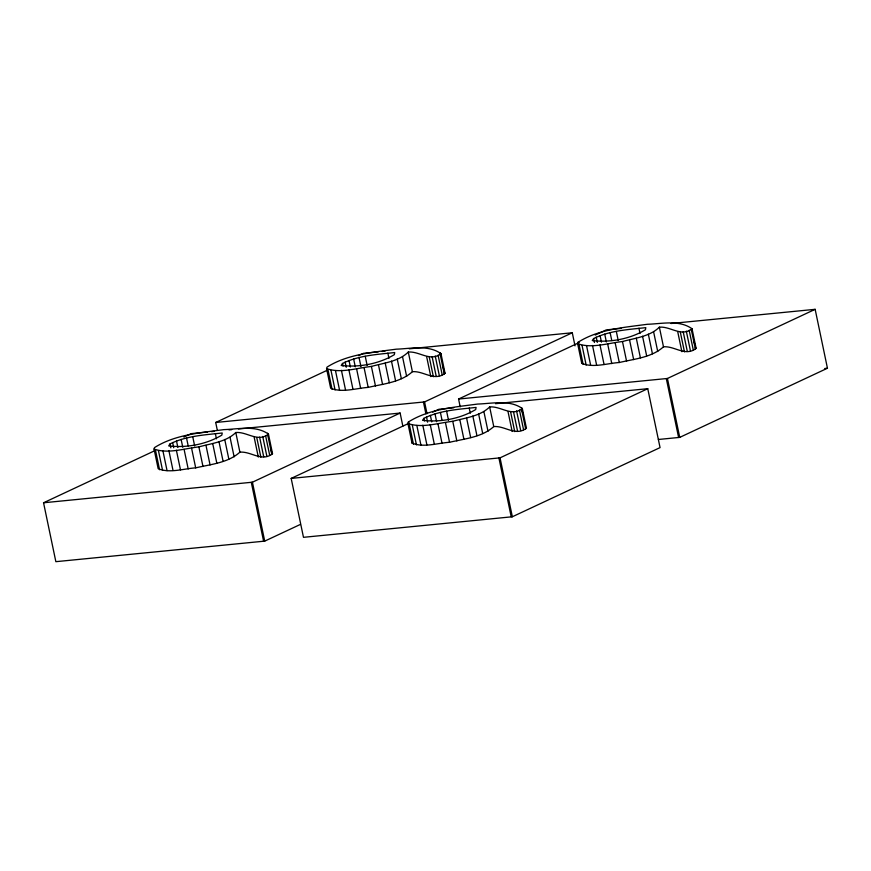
<?xml version="1.0" encoding="UTF-8"?>
<svg xmlns="http://www.w3.org/2000/svg" width="871" height="871" viewBox="0 0 871 871"><rect width="100%" height="100%" fill="white"/><g stroke="black" fill="none" stroke-linecap="round" stroke-linejoin="round"><path stroke-width="1.31" d="M154.058 449.044L154.505 447.596C174.929 434.629 200.297 432.822 223.76 429.632C238.425 429.174 255.617 424.972 268.442 434.096L272.547 453.737C261.844 462.305 251.175 451.167 239.895 452.158C228.148 462.904 210.651 464.319 195.692 467.858C183.52 468.674 169.758 473.486 158.163 468.685L154.058 449.044C168.114 454.085 184.369 448.489 198.882 446.888C211.392 443.393 226.177 441.978 235.791 432.517C247.07 431.526 257.74 442.664 268.442 434.096M326.56 368.585L327.006 367.137C347.431 354.17 372.81 352.363 396.261 349.173C410.938 348.716 428.118 344.513 440.955 353.637L445.048 373.278C434.346 381.846 423.676 370.708 412.397 371.699C400.649 382.445 383.153 383.861 368.193 387.399C356.021 388.216 342.259 393.028 330.664 388.226L326.56 368.585C340.615 373.626 356.87 368.019 371.394 366.43C383.893 362.935 398.678 361.519 408.292 352.058C419.572 351.067 430.252 362.205 440.955 353.637M407.922 423.469L408.368 422.01C428.793 409.054 454.172 407.236 477.624 404.057C492.289 403.6 509.481 399.397 522.317 408.521L526.411 428.151C515.708 436.719 505.038 425.581 493.759 426.572C482.011 437.318 464.515 438.734 449.556 442.283C437.384 443.089 423.622 447.912 412.027 443.099L407.922 423.469C421.978 428.499 438.233 422.903 452.757 421.303C465.256 417.819 480.041 416.392 489.654 406.942C500.934 405.951 511.615 417.089 522.317 408.521M412.027 443.099L412.473 441.651M577.647 343.697L578.094 342.249C598.519 329.282 623.886 327.474 647.349 324.284C662.014 323.827 679.206 319.624 692.031 328.748L696.136 348.389C685.433 356.947 674.753 345.82 663.484 346.81C651.737 357.556 634.23 358.972 619.281 362.51C607.109 363.327 593.347 368.139 581.752 363.338L577.647 343.697C591.703 348.738 607.947 343.13 622.471 341.541C634.97 338.046 649.766 336.631 659.38 327.169C670.659 326.179 681.329 337.317 692.031 328.748M581.752 363.338L582.198 361.879M170.03 443.916L168.68 445.908C186.438 448.064 206.34 444.439 221.844 435.119L222.214 432.996C204.641 434.934 186.111 435.892 170.03 443.916L170.847 447.836M342.532 363.457L341.192 365.45C358.939 367.595 378.841 363.98 394.345 354.66L394.715 352.537C377.143 354.475 358.623 355.433 342.532 363.457L343.076 366.07M423.894 418.33L422.544 420.334C440.301 422.479 460.204 418.853 475.708 409.544L476.078 407.421C458.505 409.359 439.975 410.306 423.894 418.33L424.438 420.954M593.619 338.558L592.269 340.561C610.027 342.706 629.929 339.091 645.433 329.771L645.803 327.648C628.231 329.586 609.7 330.545 593.619 338.558L594.436 342.488M300.419 524.407L264.719 541.12L55.853 561.675L43.55 502.774L154.341 450.906M183.879 437.079L191.272 433.616L207.44 432.027M217.336 430.339L215.703 422.479L326.483 370.621M358.493 355.629L363.414 353.332L378.243 351.873M43.55 502.774L252.416 482.207L400.127 413.061L402.859 426.148M215.703 422.479L424.558 401.923L572.28 332.766L575.012 345.863M460.204 406.888L458.571 399.038L579.204 342.564M595.209 335.074L606.281 329.88L621.11 328.421M495.49 403.687L647.752 388.695L660.055 447.607L512.344 516.764L303.478 537.32L291.175 478.408L409.348 423.088M432.735 412.135L438.897 409.261L453.715 407.802M458.571 399.038L667.426 378.471L815.147 309.325L827.45 368.226L679.728 437.384L658.378 439.485M291.175 478.408L500.041 457.852L647.752 388.695M382.282 351.47L384.971 351.209M409.228 348.825L572.28 332.766M670.964 323.511L815.147 309.325M824.75 368.498L827.45 368.226M211.479 431.624L214.179 431.363M228.997 429.904L231.697 429.643M238.425 428.978L400.127 413.061M695.352 347.496L696.136 348.389M525.627 427.269L526.411 428.151M444.275 372.385L445.048 373.278M693.708 339.646L694.808 344.883M691.291 329.521L695.396 349.151M689.179 330.327L693.283 349.957M686.315 331.122L690.42 350.763M683.202 331.797L687.306 351.427M680.349 332.21L684.454 351.84M677.79 332.069L681.895 351.699M659.38 327.169L663.484 346.81M667.426 378.471L679.728 437.384M666.304 378.591L678.607 437.492M653.62 331.873L657.725 351.503M648.329 334.148L652.433 353.789M642.558 336.26L646.652 355.891M638.933 328.225L640.033 333.462M636.298 338.198L640.403 357.829M629.559 339.962L633.663 359.603M622.471 341.541L626.576 361.171M616.33 331.405L618.236 340.572M615.176 342.88L619.281 362.51M610.135 332.711L611.78 340.561M607.675 343.991L611.78 363.621M604.724 334.105L606.368 341.955M600.086 335.585L601.458 342.14M599.967 344.872L604.071 364.514M596.232 337.164L597.321 342.401M592.52 345.471L596.613 365.112M586.542 345.656L590.647 365.287M582.057 345.428L586.161 365.058M579.052 344.774L583.156 364.416M578.094 342.249L578.91 346.168M521.533 407.628L522.622 412.865M521.566 409.283L525.67 428.924M519.464 410.089L523.558 429.73M516.59 410.894L520.695 430.524M513.476 411.558L517.581 431.199M510.624 411.972L514.728 431.613M508.065 411.841L512.17 431.472M489.654 406.942L493.759 426.572M500.041 457.852L512.344 516.764M498.909 457.961L511.223 516.873M483.895 411.635L488 431.276M478.604 413.921L482.708 433.551M472.833 416.022L476.938 435.663M469.208 407.998L470.307 413.235M466.573 417.971L470.678 437.601M459.834 419.735L463.938 439.376M440.171 352.755L440.715 355.368M442.904 365.842L443.992 371.079M440.203 354.41L444.308 374.04M452.757 421.303L456.85 440.944M438.102 355.216L442.196 374.846M435.228 356.01L439.332 375.651M446.605 411.177L448.521 420.345M432.114 356.685L436.219 376.316M445.462 422.642L449.556 442.283M429.261 357.099L433.366 376.729M440.421 412.484L442.054 420.334M426.703 356.958L430.807 376.588M437.95 423.763L442.054 443.393M435.01 413.877L436.643 421.727M430.372 415.358L431.733 421.902M430.241 424.645L434.346 444.275M424.558 401.923L427.019 413.703M423.437 402.032L425.897 413.812M426.507 416.937L427.596 422.174M408.292 352.058L412.397 371.699M422.794 425.244L426.899 444.874M402.533 356.762L406.637 376.392M416.828 425.429L420.922 445.059M412.342 425.19L416.436 444.831M397.241 359.037L401.346 378.678M409.337 424.547L413.431 444.177M408.368 422.01L408.913 424.634M391.471 361.149L395.576 380.779M387.845 353.114L388.945 358.351M385.211 363.087L389.315 382.717M378.471 364.851L382.576 384.492M371.394 366.43L375.488 386.06M365.243 356.304L367.159 365.461M364.1 367.769L368.193 387.399M359.059 357.6L360.975 366.767M356.598 368.879L360.692 388.51M353.648 358.994L355.281 366.843M349.01 360.474L350.371 367.029M348.879 369.761L352.984 389.402M345.145 362.064L346.244 367.29M341.432 370.36L345.537 390.001M335.466 370.545L339.559 390.175M330.98 370.317L335.074 389.947M327.975 369.663L332.069 389.304M267.669 433.214L268.214 435.827M271.219 450.231L271.763 452.844M267.702 434.869L271.806 454.499M265.59 435.674L269.694 455.304M262.726 436.469L266.831 456.11M259.612 437.144L263.717 456.774M256.76 437.558L260.865 457.188M254.201 437.416L258.306 457.046M252.416 482.207L264.719 541.12M251.284 482.327L263.597 541.229M235.791 432.517L239.895 452.158M230.031 437.22L234.136 456.85M224.74 439.496L228.844 459.137M218.969 441.608L223.074 461.238M215.344 433.573L216.444 438.81M212.709 443.546L216.814 463.176M205.97 445.31L210.074 464.951M198.882 446.888L202.987 466.518M192.741 436.763L194.658 445.919M191.587 448.227L195.692 467.858M186.546 438.059L188.19 445.908M184.086 449.338L188.19 468.968M181.135 439.452L182.779 447.302M176.497 440.933L177.869 447.487M176.378 450.22L180.482 469.861M172.643 442.522L173.732 447.748M168.93 450.819L173.024 470.46M162.953 451.004L167.058 470.645M158.468 450.775L162.572 470.405M155.463 450.122L159.567 469.763"/></g></svg>
